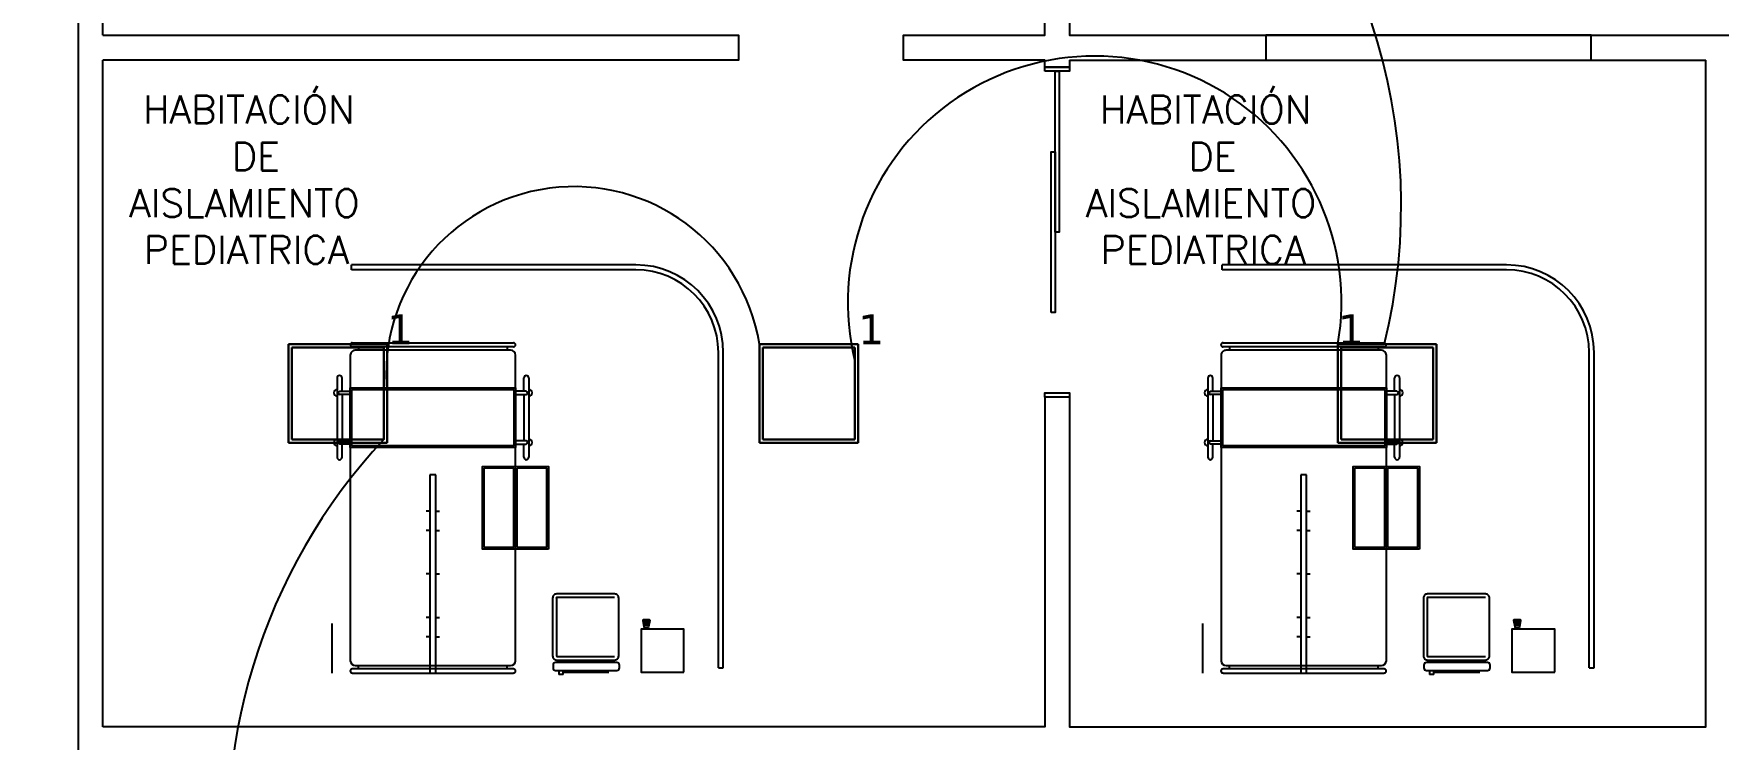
# Model space of a CAD drawing. Header units: metres. Extents: x -39 to 21688, y -24 to 9022.
# Drawn here: x -0.27 to 9.92, y 24.43 to 28.7 of the extents above; entities that cross this region are included whole.
import ezdxf

# ---------------------------------------------------------------- set-up
doc = ezdxf.new("R2010")
doc.units = ezdxf.units.M
doc.header["$MEASUREMENT"] = 0
for name, color, linetype in [('AN-TEXTO', 3, 'Continuous'), ('AR-MOBILIRIO', 1, 'Continuous'), ('AR-MUROS', 6, 'Continuous'), ('AR-PUERTAS', 2, 'Continuous'), ('AR-VENTANAS', 2, 'Continuous')]:
    doc.layers.add(name, color=color, linetype=linetype)
doc.layers.add('DLX_TERR_LUM', color=7, linetype='Continuous', true_color=0xffd400)
doc.layers.add('DLX_TERR_LUMKEY_IDX', color=7, linetype='Continuous', true_color=0x969696)
doc.styles.add('REGULAR-2.5', font='romans.shx', dxfattribs={"height": 2.5})
doc.styles.add('TableTextStyle', font='')
doc.styles.get('TableTextStyle').set_extended_font_data('VERDANA.TTF')

# ---------------------------------------------------------------- blocks, each defined once
blk = doc.blocks.new('AR-CAMILLA 2')
at = {"layer": 'AR-MOBILIRIO'}
for p, q in [((-0.11, 0.319, 0), (-0.41, 0.319, 0)), ((1.515, 0.207, 0), (-0.335, 0.207, 0)), ((1.377, 0.287, 0), (0.897, 0.287, 0)), ((0.897, 0.257, 0), (0.977, 0.257, 0)), ((0.957, -0.793, 0), (0.957, 0.207, 0)), ((0.957, 0.207, 0), (1.317, 0.207, 0)), ((0.977, 0.207, 0), (0.977, 0.27, 0)), ((0.997, 0.27, 0), (0.997, 0.207, 0)), ((1.277, 0.257, 0), (0.997, 0.257, 0)), ((1.277, 0.207, 0), (1.277, 0.27, 0)), ((1.297, 0.27, 0), (1.297, 0.207, 0)), ((1.297, 0.257, 0), (1.377, 0.257, 0)), ((1.317, 0.207, 0), (1.317, -0.793, 0)), ((-0.41, 0.195, 0), (-0.41, -0.78, 0)), ((-0.385, -0.78, 0), (-0.385, 0.195, 0)), ((-0.385, 0.157, 0), (-0.365, 0.157, 0)), ((-0.365, 0.177, 0), (-0.365, -0.763, 0)), ((0.967, -0.783, 0), (0.967, 0.197, 0)), ((0.967, 0.197, 0), (1.307, 0.197, 0)), ((1.307, 0.197, 0), (1.307, -0.783, 0)), ((1.545, -0.763, 0), (1.545, 0.177, 0)), ((1.565, 0.157, 0), (1.545, 0.157, 0)), ((1.565, -0.78, 0), (1.565, 0.195, 0)), ((1.59, 0.195, 0), (1.59, -0.78, 0)), ((2.032, -1.52, 0), (2.032, 0.2, 0)), ((2.032, 0.2, 0), (2.062, 0.2, 0)), ((2.062, -1.52, 0), (2.062, 0.2, 0)), ((0.79, -0.275, 0), (-0.41, -0.275, 0)), ((-0.41, -0.275, 0), (-0.41, -0.31, 0)), ((-0.19, -0.275, 0), (-0.19, -0.252, 0)), ((-0.073, -0.275, 0), (-0.073, -0.252, 0)), ((0.19, -0.275, 0), (0.19, -0.252, 0)), ((0.453, -0.275, 0), (0.453, -0.252, 0)), ((0.57, -0.275, 0), (0.57, -0.252, 0)), ((0.79, -0.31, 0), (0.79, -0.275, 0)), ((-0.41, -0.31, 0), (0.79, -0.31, 0)), ((-0.19, -0.31, 0), (-0.19, -0.333, 0)), ((-0.073, -0.31, 0), (-0.073, -0.333, 0)), ((0.19, -0.31, 0), (0.19, -0.333, 0)), ((0.453, -0.31, 0), (0.453, -0.333, 0)), ((0.57, -0.31, 0), (0.57, -0.333, 0)), ((0.35, -0.603, 0), (0.83, -0.603, 0)), ((0.35, -0.783, 0), (0.35, -0.603, 0)), ((0.83, -0.783, 0), (0.83, -0.603, 0)), ((-0.385, -0.743, 0), (-0.365, -0.743, 0)), ((-0.335, -0.793, 0), (1.515, -0.793, 0)), ((0.34, -0.793, 0), (0.84, -0.793, 0)), ((0.35, -0.783, 0), (0.83, -0.783, 0)), ((0.35, -0.803, 0), (0.83, -0.803, 0)), ((0.35, -0.983, 0), (0.35, -0.803, 0)), ((0.83, -0.983, 0), (0.83, -0.803, 0)), ((1.317, -0.793, 0), (0.957, -0.793, 0)), ((1.307, -0.783, 0), (0.967, -0.783, 0)), ((0.977, -0.793, 0), (0.977, -0.856, 0)), ((0.997, -0.856, 0), (0.997, -0.793, 0)), ((1.277, -0.793, 0), (1.277, -0.856, 0)), ((1.297, -0.856, 0), (1.297, -0.793, 0)), ((1.565, -0.743, 0), (1.545, -0.743, 0)), ((0.897, -0.843, 0), (0.977, -0.843, 0)), ((1.377, -0.873, 0), (0.897, -0.873, 0)), ((1.277, -0.843, 0), (0.997, -0.843, 0)), ((1.297, -0.843, 0), (1.377, -0.843, 0)), ((0.35, -0.983, 0), (0.83, -0.983, 0)), ((-0.419, -1.081, 0), (-0.419, -1.054, 0)), ((-0.394, -1.054, 0), (-0.419, -1.054, 0)), ((-0.419, -1.081, 0), (-0.394, -1.081, 0)), ((-0.407, -1.358, 0), (-0.407, -1.081, 0)), ((-0.331, -1.054, 0), (-0.346, -1.054, 0)), ((-0.346, -1.081, 0), (-0.331, -1.081, 0)), ((-0.309, -1.042, 0), (-0.309, -1.392, 0)), ((0.044, -1.04, 0), (-0.306, -1.04, 0)), ((-0.134, -1.582, 0), (-0.144, -1.582, 0)), ((-0.144, -1.812, 0), (-0.144, -1.584, 0)), ((-0.134, -1.587, 0), (-0.144, -1.587, 0)), ((-0.119, -1.6, 0), (-0.119, -1.569, 0)), ((-0.114, -1.601, 0), (-0.114, -1.568, 0)), ((-0.109, -1.602, 0), (-0.109, -1.567, 0)), ((-0.104, -1.603, 0), (-0.104, -1.566, 0)), ((-0.099, -1.604, 0), (-0.099, -1.565, 0)), ((-0.094, -1.605, 0), (-0.094, -1.565, 0)), ((-0.089, -1.605, 0), (-0.089, -1.564, 0)), ((-0.378, -2.02, 0), (1.532, -2.02, 0)), ((-0.378, -2.02, 0), (-0.378, -2.05, 0)), ((-0.378, -2.05, 0), (1.532, -2.05, 0))]:
    blk.add_line(p, q, dxfattribs=at)
at = {"layer": 'AR-MOBILIRIO', "elevation": 0}
for points in [[(0.34, -0.993), (0.34, -0.593), (0.84, -0.593), (0.84, -0.993)], [(-0.404, -1.812), (-0.144, -1.812), (-0.144, -1.552), (-0.404, -1.552)]]:
    blk.add_lwpolyline(points, close=True, dxfattribs=at)
for points in [[(-0.331, -1.042), (-0.331, -1.392, 0.414214), (-0.306, -1.417), (0.044, -1.417, 0.414214), (0.069, -1.392), (0.069, -1.042, 0.414214), (0.044, -1.017), (-0.306, -1.017, 0.414214)], [(-0.394, -1.035), (-0.394, -1.406, 0.414214), (-0.379, -1.421), (-0.361, -1.421, 0.414214), (-0.346, -1.406), (-0.346, -1.035, 0.414214), (-0.361, -1.02), (-0.379, -1.02, 0.414214)], [(-0.131, -1.572), (-0.091, -1.564, -0.487928), (-0.085, -1.569), (-0.085, -1.6, -0.487928), (-0.091, -1.605), (-0.131, -1.598, -0.344151), (-0.134, -1.593), (-0.134, -1.576, -0.344151)]]:
    blk.add_lwpolyline(points, format="xyb", close=True, dxfattribs=at)
blk.add_lwpolyline([(0.047, -1.392), (0.047, -1.042)], dxfattribs=at)
at = {"layer": 'AR-MOBILIRIO'}
for centre, radius, start, end in [((0.987, 0.287, 0), 0.02, 360, 180), ((1.287, 0.287, 0), 0.02, 360, 180), ((-0.397, 0.195, 0), 0.0125, 360, 180), ((-0.335, 0.177, 0), 0.03, 90, 180), ((0.897, 0.272, 0), 0.015, 90, 270), ((0.987, 0.27, 0), 0.01, 360, 180), ((1.287, 0.27, 0), 0.01, 360, 180), ((1.377, 0.272, 0), 0.015, 270, 90), ((1.515, 0.177, 0), 0.03, 360, 90), ((1.578, 0.195, 0), 0.0125, 360, 180), ((-0.397, -0.78, 0), 0.0125, 180, 360), ((-0.335, -0.763, 0), 0.03, 180, 270), ((1.515, -0.763, 0), 0.03, 270, 360), ((1.578, -0.78, 0), 0.0125, 180, 360), ((0.897, -0.858, 0), 0.015, 90, 270), ((0.987, -0.873, 0), 0.02, 180, 360), ((0.987, -0.856, 0), 0.01, 180, 360), ((1.287, -0.873, 0), 0.02, 180, 360), ((1.287, -0.856, 0), 0.01, 180, 360), ((1.377, -0.858, 0), 0.015, 270, 90), ((-0.306, -1.042, 0), 0.0029, 90, 180), ((0.044, -1.042, 0), 0.0029, 360, 90), ((1.532, -1.52, 0), 0.5, 270, 360), ((1.532, -1.52, 0), 0.53, 270, 360)]:
    blk.add_arc(centre, radius, start, end, dxfattribs=at)
blk = doc.blocks.new('AR-PUERTA DE VIDRIO CORREDIZA')
at = {"layer": 'AR-MUROS', "color": 4}
for points in [[(-0.012, 0.987), (-0.012, 1.961), (0.012, 1.961), (0.012, 0.987)], [(-0.036, 0.5), (-0.036, 1.474), (-0.012, 1.474), (-0.012, 0.5)]]:
    blk.add_lwpolyline(points, close=True, dxfattribs=at)
at = {"layer": 'AR-PUERTAS'}
for points in [[(-0.075, 1.961), (-0.075, 1.987), (0.075, 1.987), (0.075, 1.961)], [(-0.075, -0.013), (-0.075, 0.013), (0.075, 0.013), (0.075, -0.013)]]:
    blk.add_lwpolyline(points, close=True, dxfattribs=at)

msp = doc.modelspace()

# ---------------------------------------------------------------- linework, layer by layer
at = {"layer": 'AR-MUROS'}
msp.add_line((6, 28.53913), (9.85, 28.53913), dxfattribs=at)
for points in [[(0, 46.29698), (0, 13.40006), (0.15, 13.40006), (0.15, 13.68495)], [(0.15, 28.68913), (0.15, 34.63317), (0.15, 43.39452)], [(0.15, 28.68913), (0.15, 34.63317)], [(5.85008, 28.49696), (5.85008, 28.53913), (4.99571, 28.53913), (4.99571, 28.68913), (5.85, 28.68913), (5.85, 28.97875), (6, 28.97875), (6, 28.68913), (10.7, 28.68913), (10.7, 32.6349), (10.85, 32.6349), (10.85, 28.68913), (12.7, 28.68913)], [(0.15, 28.68913), (3.99571, 28.68913), (3.99571, 28.53913), (0.15, 28.53913)], [(0.15, 24.50006), (0.15, 28.53913)], [(6, 28.49696), (5.85008, 28.49696)], [(6, 28.53913), (6, 28.49696)], [(6, 26.49696), (6, 24.50006), (9.85, 24.50006), (9.85, 26.5196), (9.85, 28.53913)], [(5.85, 26.49696), (5.85, 24.50006), (4.71696, 24.50006), (0.15, 24.50006)], [(6, 26.49696), (5.85, 26.49696)]]:
    msp.add_lwpolyline(points, dxfattribs=at)
at = {"layer": 'AR-PUERTAS'}
msp.add_circle((22.62406, 27.62249), 40.08066, dxfattribs=at)
at = {"layer": 'AR-VENTANAS'}
msp.add_lwpolyline([(9.15503, 28.68913), (7.18707, 28.68913), (7.18707, 28.53913), (9.15503, 28.53913)], close=True, dxfattribs=at)
for centre, radius, start, end in [((4.48972, 27.65788), 3.51645, 346.118095, 115.122029), ((6.15121, 27.06963), 1.49342, 350.309926, 193.71509), ((3.00129, 26.63553), 1.13687, 9.24912, 185.844949), ((4.40554, 23.85324), 3.49739, 136.937039, 241.532642)]:
    msp.add_arc(centre, radius, start, end, dxfattribs=at)
at = {"layer": 'DLX_TERR_LUM'}
for points in [[(1.87034, 26.81826, 0), (1.27334, 26.81826, 0)], [(1.27334, 26.81826, 0), (1.27334, 26.81826, 0)], [(1.27334, 26.81826, 0), (1.87034, 26.81826, 0)], [(1.27334, 26.81826, 0), (1.27334, 26.22126, 0)], [(1.27334, 26.22126, 0), (1.27334, 26.81826, 0)], [(1.27334, 26.81826, 0), (1.27334, 26.81826, 0)], [(1.27334, 26.22126, 0), (1.27334, 26.81826, 0)], [(1.27334, 26.81826, 0), (1.87034, 26.81826, 0)], [(1.87034, 26.81826, 0), (1.27334, 26.81826, 0)], [(1.27334, 26.81826, 0), (1.27334, 26.22126, 0)], [(1.87034, 26.22126, 0), (1.87034, 26.81826, 0)], [(1.87034, 26.81826, 0), (1.87034, 26.81826, 0)], [(1.87034, 26.81826, 0), (1.87034, 26.22126, 0)], [(1.87034, 26.81826, 0), (1.87034, 26.81826, 0)], [(1.87034, 26.81826, 0), (1.87034, 26.22126, 0)], [(1.87034, 26.22126, 0), (1.87034, 26.81826, 0)], [(4.72038, 26.81826, 0), (4.12338, 26.81826, 0)], [(4.12338, 26.81826, 0), (4.12338, 26.81826, 0)], [(4.12338, 26.81826, 0), (4.72038, 26.81826, 0)], [(4.12338, 26.81826, 0), (4.12338, 26.22126, 0)], [(4.12338, 26.22126, 0), (4.12338, 26.81826, 0)], [(4.12338, 26.81826, 0), (4.12338, 26.81826, 0)], [(4.12338, 26.22126, 0), (4.12338, 26.81826, 0)], [(4.12338, 26.81826, 0), (4.72038, 26.81826, 0)], [(4.72038, 26.81826, 0), (4.12338, 26.81826, 0)], [(4.12338, 26.81826, 0), (4.12338, 26.22126, 0)], [(4.72038, 26.22126, 0), (4.72038, 26.81826, 0)], [(4.72038, 26.81826, 0), (4.72038, 26.81826, 0)], [(4.72038, 26.81826, 0), (4.72038, 26.22126, 0)], [(4.72038, 26.81826, 0), (4.72038, 26.81826, 0)], [(4.72038, 26.81826, 0), (4.72038, 26.22126, 0)], [(4.72038, 26.22126, 0), (4.72038, 26.81826, 0)], [(8.22032, 26.81826, 0), (7.62332, 26.81826, 0)], [(7.62332, 26.81826, 0), (7.62332, 26.81826, 0)], [(7.62332, 26.81826, 0), (8.22032, 26.81826, 0)], [(7.62332, 26.81826, 0), (7.62332, 26.22126, 0)], [(7.62332, 26.22126, 0), (7.62332, 26.81826, 0)], [(7.62332, 26.81826, 0), (7.62332, 26.81826, 0)], [(7.62332, 26.22126, 0), (7.62332, 26.81826, 0)], [(7.62332, 26.81826, 0), (8.22032, 26.81826, 0)], [(7.62332, 26.81826, 0), (7.62332, 26.22126, 0)], [(8.22032, 26.81826, 0), (7.62332, 26.81826, 0)], [(8.22032, 26.81826, 0), (8.22032, 26.81826, 0)], [(8.22032, 26.22126, 0), (8.22032, 26.81826, 0)], [(8.22032, 26.81826, 0), (8.22032, 26.81826, 0)], [(8.22032, 26.81826, 0), (8.22032, 26.22126, 0)], [(8.22032, 26.81826, 0), (8.22032, 26.22126, 0)], [(8.22032, 26.22126, 0), (8.22032, 26.81826, 0)], [(1.85034, 26.79826, 0), (1.29334, 26.79826, 0)], [(1.29334, 26.79826, 0), (1.29334, 26.24126, 0)], [(1.29334, 26.24126, 0), (1.29334, 26.79826, 0)], [(1.29334, 26.79826, 0), (1.85034, 26.79826, 0)], [(1.85034, 26.24126, 0), (1.85034, 26.79826, 0)], [(1.85034, 26.79826, 0), (1.85034, 26.24126, 0)], [(4.70038, 26.79826, 0), (4.14338, 26.79826, 0)], [(4.14338, 26.79826, 0), (4.14338, 26.24126, 0)], [(4.14338, 26.24126, 0), (4.14338, 26.79826, 0)], [(4.14338, 26.79826, 0), (4.70038, 26.79826, 0)], [(4.70038, 26.24126, 0), (4.70038, 26.79826, 0)], [(4.70038, 26.79826, 0), (4.70038, 26.24126, 0)], [(8.20032, 26.79826, 0), (7.64332, 26.79826, 0)], [(7.64332, 26.79826, 0), (7.64332, 26.24126, 0)], [(7.64332, 26.79826, 0), (8.20032, 26.79826, 0)], [(7.64332, 26.24126, 0), (7.64332, 26.79826, 0)], [(8.20032, 26.24126, 0), (8.20032, 26.79826, 0)], [(8.20032, 26.79826, 0), (8.20032, 26.24126, 0)], [(1.27334, 26.22126, 0), (1.27334, 26.22126, 0)], [(1.27334, 26.22126, 0), (1.87034, 26.22126, 0)], [(1.87034, 26.22126, 0), (1.27334, 26.22126, 0)], [(1.27334, 26.22126, 0), (1.27334, 26.22126, 0)], [(1.87034, 26.22126, 0), (1.27334, 26.22126, 0)], [(1.27334, 26.22126, 0), (1.87034, 26.22126, 0)], [(1.29334, 26.24126, 0), (1.85034, 26.24126, 0)], [(1.85034, 26.24126, 0), (1.29334, 26.24126, 0)], [(1.87034, 26.22126, 0), (1.87034, 26.22126, 0)], [(1.87034, 26.22126, 0), (1.87034, 26.22126, 0)], [(4.12338, 26.22126, 0), (4.12338, 26.22126, 0)], [(4.12338, 26.22126, 0), (4.72038, 26.22126, 0)], [(4.72038, 26.22126, 0), (4.12338, 26.22126, 0)], [(4.12338, 26.22126, 0), (4.12338, 26.22126, 0)], [(4.72038, 26.22126, 0), (4.12338, 26.22126, 0)], [(4.12338, 26.22126, 0), (4.72038, 26.22126, 0)], [(4.14338, 26.24126, 0), (4.70038, 26.24126, 0)], [(4.70038, 26.24126, 0), (4.14338, 26.24126, 0)], [(4.72038, 26.22126, 0), (4.72038, 26.22126, 0)], [(4.72038, 26.22126, 0), (4.72038, 26.22126, 0)], [(7.62332, 26.22126, 0), (7.62332, 26.22126, 0)], [(7.62332, 26.22126, 0), (8.22032, 26.22126, 0)], [(8.22032, 26.22126, 0), (7.62332, 26.22126, 0)], [(7.62332, 26.22126, 0), (7.62332, 26.22126, 0)], [(8.22032, 26.22126, 0), (7.62332, 26.22126, 0)], [(7.62332, 26.22126, 0), (8.22032, 26.22126, 0)], [(7.64332, 26.24126, 0), (8.20032, 26.24126, 0)], [(8.20032, 26.24126, 0), (7.64332, 26.24126, 0)], [(8.22032, 26.22126, 0), (8.22032, 26.22126, 0)], [(8.22032, 26.22126, 0), (8.22032, 26.22126, 0)]]:
    msp.add_polyline3d(points, dxfattribs=at)

# ---------------------------------------------------------------- block references
at = {"layer": 'AR-MUROS'}
msp.add_blockref('AR-PUERTA DE VIDRIO CORREDIZA', (5.92519, 26.50994), dxfattribs=at)
at = {"layer": 'AR-MUROS', "rotation": 90}
for p in [(1.85461, 25.2365, 0), (7.12336, 25.2365, 0)]:
    msp.add_blockref('AR-CAMILLA 2', p, dxfattribs=at)

# ---------------------------------------------------------------- texts
at = {"layer": 'AN-TEXTO', "char_height": 0.1696598, "attachment_point": 1, "style": 'REGULAR-2.5'}
for insert in [(0.4184, 28.32352), (6.20719, 28.32352)]:
    msp.add_mtext_dynamic_manual_height_columns('\\pi-0.02521;HABITACIÓN\\P\\pi0.51205;DE\\P\\pi-0.11004;AISLAMIENTO\\P\\pi-0.02117;PEDIATRICA', width=1.2987809, gutter_width=0.8483, heights=[1.25748], dxfattribs=dict(at, insert=insert))
at = {"layer": 'DLX_TERR_LUMKEY_IDX', "style": 'TableTextStyle'}
for p in [(1.87034, 26.81826), (4.72038, 26.81826), (7.62332, 26.81826)]:
    msp.add_text('1', height=0.18, dxfattribs=at).set_placement(p)

doc.saveas('drawing.dxf')
